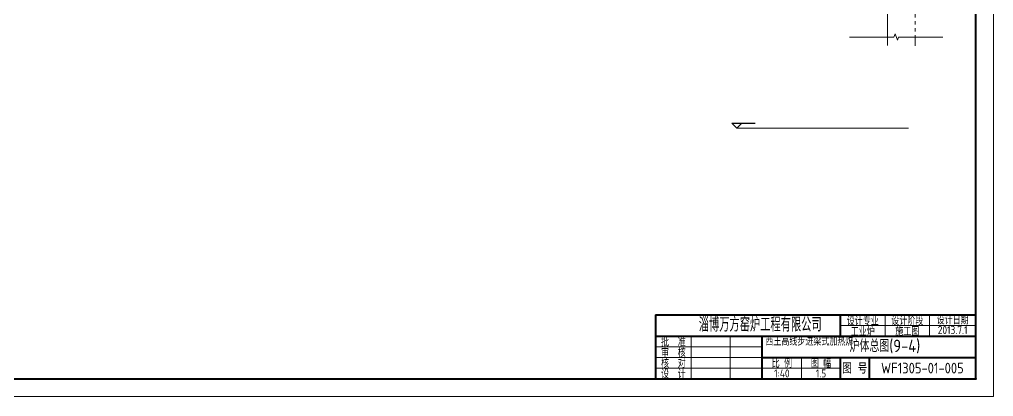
# Model space of a CAD drawing. Header units: millimetres. Extents: x 52110 to 400893, y -153728 to 31997.
# Drawn here: x 173938 to 191464, y -6728 to 58 of the extents above; entities that cross this region are included whole.
import ezdxf
from ezdxf.enums import TextEntityAlignment as Align

# ---------------------------------------------------------------- set-up
doc = ezdxf.new("R2010")
doc.units = ezdxf.units.MM
doc.header["$LTSCALE"] = 500
doc.linetypes.add('PHANTOM2', pattern=[1.25, 0.625, -0.125, 0.125, -0.125, 0.125, -0.125])
for name, color, linetype, lineweight in [('2D', 4, 'PHANTOM2', 20), ('BIAOZHU', 3, 'Continuous', 25), ('SHI', 7, 'Continuous', 40), ('WEN', 3, 'Continuous', 20), ('XI', 2, 'Continuous', 20)]:
    doc.layers.add(name, color=color, linetype=linetype, lineweight=lineweight)
doc.styles.add('GB', font='gbenor.shx', dxfattribs={"bigfont": 'gbcbig.shx'})

# ---------------------------------------------------------------- blocks, each defined once
blk = doc.blocks.new('地坪')
at = {"layer": 'BIAOZHU'}
for p, q in [((0, 0), (-2.26, 2.26)), ((-2.26, 2.26), (8.16, 2.26)), ((0, 0), (2.26, 2.26))]:
    blk.add_line(p, q, dxfattribs=at)
at = {"layer": 'BIAOZHU', "style": 'GB', "flags": 10}
blk.add_attdef('%%P0', (-2.96, 3.66), '', height=4, dxfattribs=at)

msp = doc.modelspace()

# ---------------------------------------------------------------- linework, layer by layer
at = {"layer": '2D'}
for p, q in [((189554.56044, 2719.3507), (189554.56044, -262.56444)), ((190054.51914, 403.33634), (190054.51914, -418.65075)), ((189554.51914, -96.66366), (189554.51914, -418.65075))]:
    msp.add_line(p, q, dxfattribs=at)
at = {"layer": 'SHI'}
for p, q in [((185384.12386, -5255.64169), (185384.12386, -6407.64169)), ((185384.12386, -5255.64169), (191144.12385, -5255.64169)), ((188712.12386, -5639.64169), (188712.12386, -5255.64169)), ((185384.12386, -5639.64169), (191144.12385, -5639.64169)), ((187304.12386, -6407.64169), (187304.12386, -5639.64169)), ((187304.12386, -6023.64169), (191144.12385, -6023.64169)), ((188712.12386, -6407.64169), (188712.12386, -6023.64169)), ((189224.12385, -6023.64169), (189224.12385, -6407.64169))]:
    msp.add_line(p, q, dxfattribs=at)
msp.add_lwpolyline([(160616.12385, -6407.64169), (191144.12385, -6407.64169), (191144.12385, 11960.35831), (160616.12385, 11960.35831)], close=True, dxfattribs=at)
msp.add_point((191144.12385, -6407.64169), dxfattribs=at)
at = {"layer": 'WEN'}
msp.add_line((186846.39371, -1895.65595), (189933.37108, -1895.65595), dxfattribs=at)
msp.add_lwpolyline([(188873.37052, -259.22864), (189672.36088, -259.22864), (189692.88209, -202.84708), (189733.9245, -315.6102), (189754.44571, -259.22864), (190553.43607, -259.22864)], dxfattribs=at)
at = {"layer": 'XI'}
for p, q in [((189512.12386, -5639.64169), (189512.12386, -5255.64169)), ((190312.12386, -5639.64169), (190312.12386, -5255.64169)), ((188712.12386, -5447.64169), (191144.12385, -5447.64169)), ((186024.12386, -6407.64169), (186024.12386, -5639.64169)), ((186728.12386, -6407.64169), (186728.12386, -5639.64169)), ((185384.12386, -5831.64169), (187304.12386, -5831.64169)), ((185384.12386, -6023.64169), (187304.12386, -6023.64169)), ((188008.12386, -6407.64169), (188008.12386, -6023.64169)), ((185384.12386, -6215.64169), (188712.12386, -6215.64169))]:
    msp.add_line(p, q, dxfattribs=at)
msp.add_lwpolyline([(159816.12385, -6727.64169), (191464.12385, -6727.64169), (191464.12385, 12280.35831), (159816.12385, 12280.35831)], close=True, dxfattribs=at)

# ---------------------------------------------------------------- block references
at = {"layer": 'WEN', "xscale": 40, "yscale": 40, "zscale": 40}
msp.add_blockref('地坪', (186846.39371, -1895.65595), dxfattribs=at)

# ---------------------------------------------------------------- texts
at = {"layer": 'SHI', "style": 'GB'}
for s, height, p in [('淄博万方窑炉工程有限公司', 256, (186160.12386, -5559.64169)), ('炉体总图(9-4)', 224, (188872.12386, -5927.64169))]:
    msp.add_text(s, height=height, dxfattribs=at).set_placement(p)
at = {"layer": 'WEN', "style": 'GB'}
for s, height, p in [('设计专业', 144, (189112.12386, -5357.93023)), ('设计阶段', 144, (189912.12386, -5351.64169)), ('设计日期', 144, (190728.12386, -5338.63208)), ('工业炉', 144, (189112.12386, -5549.93023)), ('施工图', 144, (189912.12386, -5543.64169)), ('2013.7.1', 144, (190728.12386, -5530.63208)), ('批  准', 144, (185704.12386, -5735.64169)), ('审  核', 144, (185704.12386, -5927.64169)), ('核  对', 144, (185704.12386, -6119.64169)), ('比 例', 144, (187656.12384, -6119.64169)), ('图 幅', 144, (188360.12386, -6119.64169)), ('图 号', 192, (188968.124, -6215.64169)), ('WF1305-01-005', 192, (190184.12385, -6215.64169)), ('设  计', 144, (185704.12386, -6311.64169)), ('1:40', 144, (187656.12384, -6311.64169)), ('1.5', 144, (188360.12386, -6311.64169))]:
    msp.add_text(s, height=height, dxfattribs=at).set_placement(p, align=Align.MIDDLE)
msp.add_text('西王高线步进梁式加热炉', height=144, dxfattribs=at).set_placement((187358.19897, -5811.08844))

doc.saveas('drawing.dxf')
